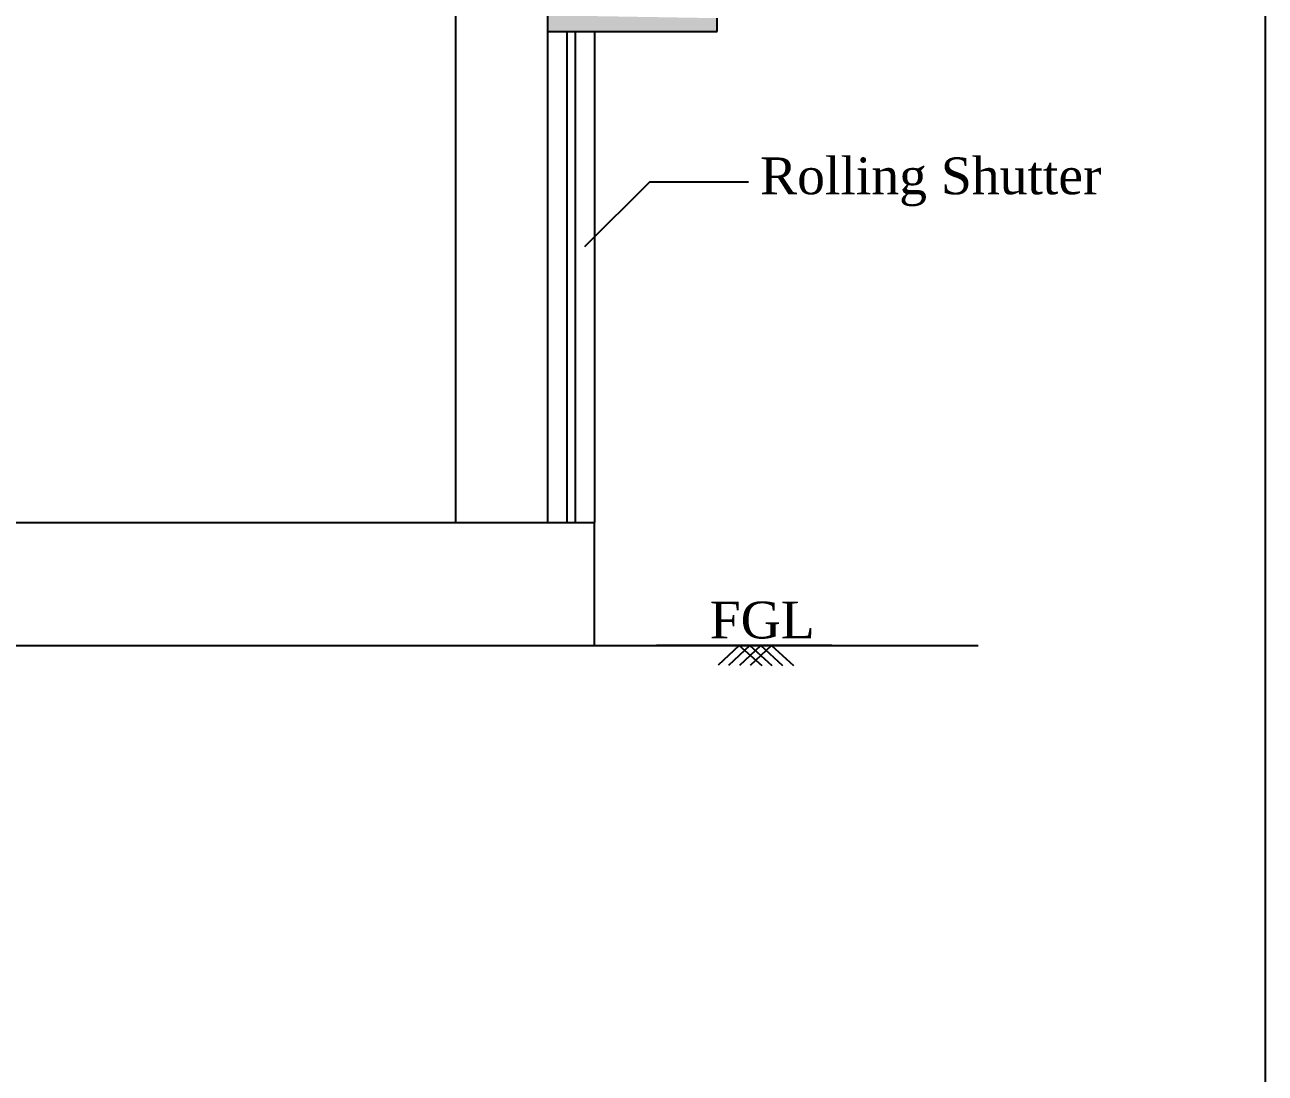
# Model space of a CAD drawing. Header units: metres. Extents: x 1422408 to 2565053, y 3723 to 80428.
# Drawn here: x 2267746.57 to 2267752.63, y 4139.09 to 4144.22 of the extents above; entities that cross this region are included whole.
import ezdxf
from ezdxf.enums import TextEntityAlignment as Align

# ---------------------------------------------------------------- set-up
doc = ezdxf.new("R2010")
doc.units = ezdxf.units.M
doc.header["$LTSCALE"] = 3.5
doc.header["$MEASUREMENT"] = 0
doc.linetypes.add('HIDDEN', pattern=[0.375, 0.25, -0.125])
doc.layers.get('0').update_dxf_attribs({"linetype": 'CONTINUOUS'})
doc.styles.add('style1jaya', font='times.ttf')

msp = doc.modelspace()

# ---------------------------------------------------------------- hatches: boundary and pattern name
h = msp.add_hatch(color=256)
h.dxf.hatch_style = 1
h.paths.add_polyline_path([(2267749.35587, 4144.48542), (2267749.12587, 4144.48542), (2267749.12587, 4144.18542), (2267749.35587, 4144.18542), (2267749.95587, 4144.18542), (2267749.95587, 4144.25042), (2267749.35587, 4144.26042)])

# ---------------------------------------------------------------- linework, layer by layer
for p, q in [((2267748.67759, 4141.78542, 0.26535), (2267748.67759, 4146.28542, 0.26535)), ((2267749.12587, 4144.48542), (2267749.12587, 4144.18542)), ((2267749.95587, 4144.18542), (2267749.95587, 4144.25042)), ((2267749.12587, 4144.18542), (2267749.35587, 4144.18542)), ((2267749.12587, 4144.18542), (2267749.35587, 4144.18542)), ((2267749.12587, 4144.18542), (2267749.12587, 4141.78542)), ((2267749.35587, 4144.18542), (2267749.95587, 4144.18542)), ((2267749.35587, 4144.18542), (2267749.35587, 4141.78542)), ((2267738.35587, 4141.78542), (2267749.35587, 4141.78542)), ((2267749.35587, 4141.18542), (2267749.35587, 4141.78542)), ((2267750.51592, 4141.18542), (2267749.65836, 4141.18542)), ((2267750.06209, 4141.18542), (2267749.96078, 4141.08861)), ((2267750.11515, 4141.18542), (2267750.01095, 4141.08767)), ((2267750.06209, 4141.18542), (2267750.17351, 4141.08767)), ((2267750.1682, 4141.18542), (2267750.06401, 4141.08767)), ((2267750.11515, 4141.18542), (2267750.22213, 4141.08767)), ((2267750.22126, 4141.18542), (2267750.11706, 4141.08767)), ((2267750.1682, 4141.18542), (2267750.27519, 4141.08767)), ((2267750.22126, 4141.18542), (2267750.32824, 4141.08767))]:
    msp.add_line(p, q)
at = {"ltscale": 0.5}
for p, q in [((2267749.22087, 4144.18542), (2267749.22087, 4141.78542)), ((2267749.26087, 4144.18542), (2267749.26087, 4141.78542))]:
    msp.add_line(p, q, dxfattribs=at)
at = {"ltscale": 0.05}
msp.add_line((2267738.35587, 4141.18542), (2267751.23074, 4141.18542), dxfattribs=at)
at = {"color": 3, "ltscale": 0.05}
msp.add_lwpolyline([(2267718.2375, 4154.74073), (2267752.63331, 4154.74073), (2267752.63331, 4097.59833), (2267718.2375, 4097.59833)], close=True, dxfattribs=at)
msp.add_lwpolyline([(2267749.3092, 4143.13485), (2267749.62539, 4143.45104), (2267750.10749, 4143.45104)])

# ---------------------------------------------------------------- texts
at = {"style": 'style1jaya'}
msp.add_text('Rolling Shutter', height=0.18, dxfattribs=at).set_placement((2267750.16466, 4143.38993))
at = {"linetype": 'HIDDEN', "style": 'style1jaya'}
msp.add_text(' FGL', height=0.18, dxfattribs=at).set_placement((2267750.14156, 4141.3094), align=Align.MIDDLE_CENTER)

doc.saveas('drawing.dxf')
